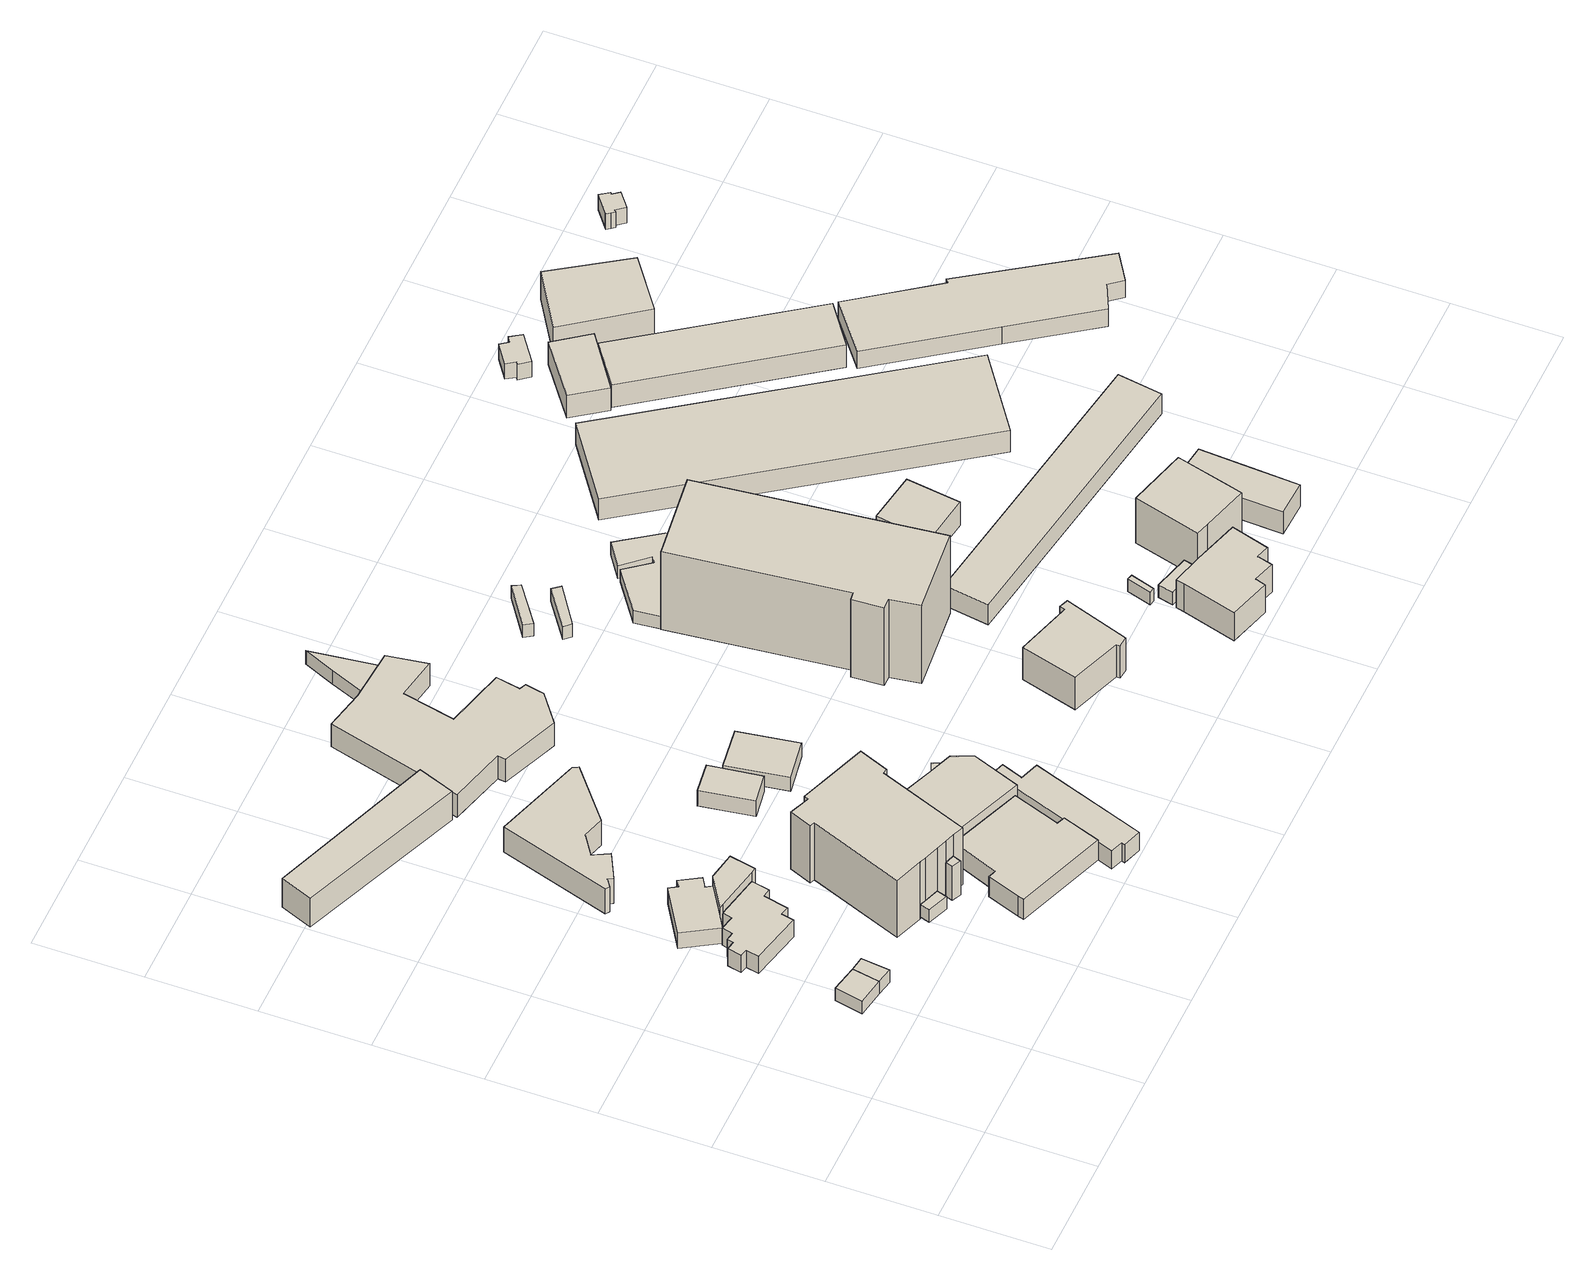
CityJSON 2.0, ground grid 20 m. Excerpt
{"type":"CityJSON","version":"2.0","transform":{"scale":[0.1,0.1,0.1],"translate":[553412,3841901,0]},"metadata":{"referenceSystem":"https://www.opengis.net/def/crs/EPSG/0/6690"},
"CityObjects":{
"building1":{"type":"Building","attributes":{"class":"3003","BuildingDetailAttribute.specifiedBuildingCoverageRate":0.8,"BuildingDetailAttribute.surveyYear":2017,"BuildingRiverFloodingRiskAttribute.description":"1","BuildingRiverFloodingRiskAttribute.rank":"2","BuildingRiverFloodingRiskAttribute.depth":2.2,"BuildingRiverFloodingRiskAttribute.adminType":"1","BuildingRiverFloodingRiskAttribute.scale":"2","BuildingRiverFloodingRiskAttribute.duration":147.78,"BuildingIDAttribute.prefecture":"27","BuildingIDAttribute.city":"27124"},"geometry":[{"type":"Solid","lod":"1","boundaries":[[[[0,1,2,3]],[[2,4,5,3]],[[1,6,4,2]],[[0,7,6,1]],[[3,5,7,0]],[[4,6,7,5]]]]}]},
"building2":{"type":"Building","attributes":{"class":"3003","BuildingDetailAttribute.specifiedBuildingCoverageRate":0.8,"BuildingDetailAttribute.surveyYear":2017,"BuildingRiverFloodingRiskAttribute.description":"1","BuildingRiverFloodingRiskAttribute.rank":"2","BuildingRiverFloodingRiskAttribute.depth":2.2,"BuildingRiverFloodingRiskAttribute.adminType":"1","BuildingRiverFloodingRiskAttribute.scale":"2","BuildingRiverFloodingRiskAttribute.duration":147.78,"BuildingIDAttribute.prefecture":"27","BuildingIDAttribute.city":"27124"},"geometry":[{"type":"Solid","lod":"1","boundaries":[[[[2,8,9,3]],[[9,10,5,3]],[[8,11,10,9]],[[2,4,11,8]],[[3,5,4,2]],[[10,11,4,5]]]]}]},
"building3":{"type":"Building","attributes":{"計測周辺長":55.32,"1/2500図郭":21,"区名":"鶴見区","町丁目名称":"焼野１丁目","街区番号":12,"class":"3001","usage":"401","measuredHeight":4.2,"storeysAboveGround":1,"BuildingDetailAttribute.buildingRoofEdgeArea":128.64,"BuildingDetailAttribute.buildingStructureType":"610","BuildingDetailAttribute.buildingStructureOrgType":"2","BuildingDetailAttribute.detailedUsage":"1310","BuildingDetailAttribute.specifiedBuildingCoverageRate":0.8,"BuildingDetailAttribute.surveyYear":2017,"BuildingRiverFloodingRiskAttribute.description":"1","BuildingRiverFloodingRiskAttribute.rank":"2","BuildingRiverFloodingRiskAttribute.depth":2.35,"BuildingRiverFloodingRiskAttribute.adminType":"1","BuildingRiverFloodingRiskAttribute.scale":"2","BuildingRiverFloodingRiskAttribute.duration":156.03,"BuildingIDAttribute.prefecture":"27","BuildingIDAttribute.city":"27124"},"geometry":[{"type":"Solid","lod":"1","boundaries":[[[[12,13,14,15,16,17,18,19,20,21,22,23,24,25,26,27]],[[26,28,29,27]],[[25,30,28,26]],[[24,31,30,25]],[[23,32,31,24]],[[22,33,32,23]],[[21,34,33,22]],[[20,35,34,21]],[[19,36,35,20]],[[18,37,36,19]],[[17,38,37,18]],[[16,39,38,17]],[[15,40,39,16]],[[14,41,40,15]],[[13,42,41,14]],[[12,43,42,13]],[[27,29,43,12]],[[28,30,31,32,33,34,35,36,37,38,39,40,41,42,43,29]]]]}]},
"building4":{"type":"Building","attributes":{"class":"3001","measuredHeight":3.7,"BuildingDetailAttribute.specifiedBuildingCoverageRate":0.8,"BuildingDetailAttribute.surveyYear":2017,"BuildingRiverFloodingRiskAttribute.description":"1","BuildingRiverFloodingRiskAttribute.rank":"2","BuildingRiverFloodingRiskAttribute.depth":2.35,"BuildingRiverFloodingRiskAttribute.adminType":"1","BuildingRiverFloodingRiskAttribute.scale":"2","BuildingRiverFloodingRiskAttribute.duration":156.03,"BuildingIDAttribute.prefecture":"27","BuildingIDAttribute.city":"27124"},"geometry":[{"type":"Solid","lod":"1","boundaries":[[[[44,45,46,47,48,49,50,51,52]],[[51,53,54,52]],[[50,55,53,51]],[[49,56,55,50]],[[48,57,56,49]],[[47,58,57,48]],[[46,59,58,47]],[[45,60,59,46]],[[44,61,60,45]],[[52,54,61,44]],[[53,55,56,57,58,59,60,61,54]]]]}]},
"building5":{"type":"Building","attributes":{"class":"3001","measuredHeight":6.1,"BuildingDetailAttribute.specifiedBuildingCoverageRate":0.8,"BuildingDetailAttribute.surveyYear":2017,"BuildingRiverFloodingRiskAttribute.description":"1","BuildingRiverFloodingRiskAttribute.rank":"2","BuildingRiverFloodingRiskAttribute.depth":2.35,"BuildingRiverFloodingRiskAttribute.adminType":"1","BuildingRiverFloodingRiskAttribute.scale":"2","BuildingRiverFloodingRiskAttribute.duration":156.03,"BuildingIDAttribute.prefecture":"27","BuildingIDAttribute.city":"27124"},"geometry":[{"type":"Solid","lod":"1","boundaries":[[[[62,63,64,65,44,52]],[[44,66,67,52]],[[65,68,66,44]],[[64,69,68,65]],[[63,70,69,64]],[[62,71,70,63]],[[52,67,71,62]],[[66,68,69,70,71,67]]]]}]},
"building6":{"type":"Building","attributes":{"class":"3001","measuredHeight":3,"BuildingDetailAttribute.specifiedBuildingCoverageRate":0.8,"BuildingDetailAttribute.surveyYear":2017,"BuildingRiverFloodingRiskAttribute.description":"1","BuildingRiverFloodingRiskAttribute.rank":"2","BuildingRiverFloodingRiskAttribute.depth":1.92,"BuildingRiverFloodingRiskAttribute.adminType":"1","BuildingRiverFloodingRiskAttribute.scale":"2","BuildingRiverFloodingRiskAttribute.duration":131.42,"BuildingIDAttribute.prefecture":"27","BuildingIDAttribute.city":"27124"},"geometry":[{"type":"Solid","lod":"1","boundaries":[[[[72,73,74,75,76]],[[75,77,78,76]],[[74,79,77,75]],[[73,80,79,74]],[[72,81,80,73]],[[76,78,81,72]],[[77,79,80,81,78]]]]}]},
"building7":{"type":"Building","attributes":{"計測周辺長":79.95,"1/2500図郭":21,"区名":"鶴見区","町丁目名称":"焼野３丁目","街区番号":2,"class":"3003","usage":"431","measuredHeight":6.9,"storeysAboveGround":1,"BuildingDetailAttribute.buildingRoofEdgeArea":224.69,"BuildingDetailAttribute.buildingStructureType":"610","BuildingDetailAttribute.buildingStructureOrgType":"2","BuildingDetailAttribute.detailedUsage":"1720","BuildingDetailAttribute.specifiedBuildingCoverageRate":0.6,"BuildingDetailAttribute.surveyYear":2017,"BuildingRiverFloodingRiskAttribute.description":"1","BuildingRiverFloodingRiskAttribute.rank":"2","BuildingRiverFloodingRiskAttribute.depth":2.17,"BuildingRiverFloodingRiskAttribute.adminType":"1","BuildingRiverFloodingRiskAttribute.scale":"2","BuildingRiverFloodingRiskAttribute.duration":145.68,"BuildingIDAttribute.prefecture":"27","BuildingIDAttribute.city":"27124"},"geometry":[{"type":"Solid","lod":"1","boundaries":[[[[82,83,84,85]],[[84,86,87,85]],[[83,88,86,84]],[[82,89,88,83]],[[85,87,89,82]],[[86,88,89,87]]]]}]},
"building8":{"type":"Building","attributes":{"class":"3001","measuredHeight":8.1,"BuildingDetailAttribute.specifiedBuildingCoverageRate":0.8,"BuildingDetailAttribute.surveyYear":2017,"BuildingRiverFloodingRiskAttribute.description":"1","BuildingRiverFloodingRiskAttribute.rank":"2","BuildingRiverFloodingRiskAttribute.depth":1.92,"BuildingRiverFloodingRiskAttribute.adminType":"1","BuildingRiverFloodingRiskAttribute.scale":"2","BuildingRiverFloodingRiskAttribute.duration":131.42,"BuildingIDAttribute.prefecture":"27","BuildingIDAttribute.city":"27124"},"geometry":[{"type":"Solid","lod":"1","boundaries":[[[[90,91,92,93]],[[92,94,95,93]],[[91,96,94,92]],[[90,97,96,91]],[[93,95,97,90]],[[94,96,97,95]]]]}]},
"building9":{"type":"Building","attributes":{"計測周辺長":83.14,"1/2500図郭":21,"区名":"鶴見区","町丁目名称":"焼野１丁目","街区番号":11,"class":"3002","usage":"401","measuredHeight":13.7,"storeysAboveGround":3,"BuildingDetailAttribute.buildingRoofEdgeArea":386.34,"BuildingDetailAttribute.buildingStructureType":"610","BuildingDetailAttribute.buildingStructureOrgType":"2","BuildingDetailAttribute.detailedUsage":"1310","BuildingDetailAttribute.specifiedBuildingCoverageRate":0.8,"BuildingDetailAttribute.surveyYear":2017,"BuildingRiverFloodingRiskAttribute.description":"1","BuildingRiverFloodingRiskAttribute.rank":"2","BuildingRiverFloodingRiskAttribute.depth":1.92,"BuildingRiverFloodingRiskAttribute.adminType":"1","BuildingRiverFloodingRiskAttribute.scale":"2","BuildingRiverFloodingRiskAttribute.duration":131.42,"BuildingIDAttribute.prefecture":"27","BuildingIDAttribute.city":"27124"},"geometry":[{"type":"Solid","lod":"1","boundaries":[[[[98,99,100,101,102,103,104,105,106,107,108,109,110,111,112]],[[111,113,114,112]],[[110,115,113,111]],[[109,116,115,110]],[[108,117,116,109]],[[107,118,117,108]],[[106,119,118,107]],[[105,120,119,106]],[[104,121,120,105]],[[103,122,121,104]],[[102,123,122,103]],[[101,124,123,102]],[[100,125,124,101]],[[99,126,125,100]],[[98,127,126,99]],[[112,114,127,98]],[[113,115,116,117,118,119,120,121,122,123,124,125,126,127,114]]]]}]},
"building10":{"type":"Building","attributes":{"計測周辺長":73.94,"1/2500図郭":21,"区名":"鶴見区","町丁目名称":"焼野３丁目","街区番号":12,"class":"3001","usage":"441","measuredHeight":5.9,"storeysAboveGround":1,"BuildingDetailAttribute.buildingRoofEdgeArea":221.93,"BuildingDetailAttribute.buildingStructureType":"610","BuildingDetailAttribute.buildingStructureOrgType":"2","BuildingDetailAttribute.detailedUsage":"1510","BuildingDetailAttribute.specifiedBuildingCoverageRate":0.6,"BuildingDetailAttribute.surveyYear":2017,"BuildingRiverFloodingRiskAttribute.description":"1","BuildingRiverFloodingRiskAttribute.rank":"2","BuildingRiverFloodingRiskAttribute.depth":2.07,"BuildingRiverFloodingRiskAttribute.adminType":"1","BuildingRiverFloodingRiskAttribute.scale":"2","BuildingRiverFloodingRiskAttribute.duration":140.07,"BuildingIDAttribute.prefecture":"27","BuildingIDAttribute.city":"27124"},"geometry":[{"type":"Solid","lod":"1","boundaries":[[[[128,129,130,131,132,133,134,135,136,137,138]],[[137,139,140,138]],[[136,141,139,137]],[[135,142,141,136]],[[134,143,142,135]],[[133,144,143,134]],[[132,145,144,133]],[[131,146,145,132]],[[130,147,146,131]],[[129,148,147,130]],[[128,149,148,129]],[[138,140,149,128]],[[139,141,142,143,144,145,146,147,148,149,140]]]]}]},
"building11":{"type":"Building","attributes":{"計測周辺長":70.4,"1/2500図郭":21,"区名":"鶴見区","町丁目名称":"焼野１丁目","街区番号":11,"class":"3001","usage":"441","measuredHeight":4.8,"storeysAboveGround":1,"BuildingDetailAttribute.buildingRoofEdgeArea":275.96,"BuildingDetailAttribute.buildingStructureType":"610","BuildingDetailAttribute.buildingStructureOrgType":"2","BuildingDetailAttribute.detailedUsage":"1510","BuildingDetailAttribute.specifiedBuildingCoverageRate":0.8,"BuildingDetailAttribute.surveyYear":2017,"BuildingRiverFloodingRiskAttribute.description":"1","BuildingRiverFloodingRiskAttribute.rank":"2","BuildingRiverFloodingRiskAttribute.depth":1.92,"BuildingRiverFloodingRiskAttribute.adminType":"1","BuildingRiverFloodingRiskAttribute.scale":"2","BuildingRiverFloodingRiskAttribute.duration":131.42,"BuildingIDAttribute.prefecture":"27","BuildingIDAttribute.city":"27124"},"geometry":[{"type":"Solid","lod":"1","boundaries":[[[[150,151,152,153,154,155,156,157,158]],[[157,159,160,158]],[[156,161,159,157]],[[155,162,161,156]],[[154,163,162,155]],[[153,164,163,154]],[[152,165,164,153]],[[151,166,165,152]],[[150,167,166,151]],[[158,160,167,150]],[[159,161,162,163,164,165,166,167,160]]]]}]},
"building12":{"type":"Building","attributes":{"class":"3001","measuredHeight":6.4,"BuildingDetailAttribute.specifiedBuildingCoverageRate":0.8,"BuildingDetailAttribute.surveyYear":2017,"BuildingRiverFloodingRiskAttribute.description":"1","BuildingRiverFloodingRiskAttribute.rank":"2","BuildingRiverFloodingRiskAttribute.depth":1.92,"BuildingRiverFloodingRiskAttribute.adminType":"1","BuildingRiverFloodingRiskAttribute.scale":"2","BuildingRiverFloodingRiskAttribute.duration":131.42,"BuildingIDAttribute.prefecture":"27","BuildingIDAttribute.city":"27124"},"geometry":[{"type":"Solid","lod":"1","boundaries":[[[[168,169,170,171,172,173,174]],[[173,175,176,174]],[[172,177,175,173]],[[171,178,177,172]],[[170,179,178,171]],[[169,180,179,170]],[[168,181,180,169]],[[174,176,181,168]],[[175,177,178,179,180,181,176]]]]}]},
"building13":{"type":"Building","attributes":{"class":"3001","measuredHeight":4.3,"BuildingDetailAttribute.specifiedBuildingCoverageRate":0.8,"BuildingDetailAttribute.surveyYear":2017,"BuildingRiverFloodingRiskAttribute.description":"1","BuildingRiverFloodingRiskAttribute.rank":"2","BuildingRiverFloodingRiskAttribute.depth":2.11,"BuildingRiverFloodingRiskAttribute.adminType":"1","BuildingRiverFloodingRiskAttribute.scale":"2","BuildingRiverFloodingRiskAttribute.duration":142.32,"BuildingIDAttribute.prefecture":"27","BuildingIDAttribute.city":"27124"},"geometry":[{"type":"Solid","lod":"1","boundaries":[[[[182,183,184,185,186,187,188,189,151,150]],[[151,190,191,150]],[[189,192,190,151]],[[188,193,192,189]],[[187,194,193,188]],[[186,195,194,187]],[[185,196,195,186]],[[184,197,196,185]],[[183,198,197,184]],[[182,199,198,183]],[[150,191,199,182]],[[190,192,193,194,195,196,197,198,199,191]]]]}]},
"building14":{"type":"Building","attributes":{"計測周辺長":31.34,"1/2500図郭":21,"区名":"鶴見区","町丁目名称":"焼野１丁目","街区番号":12,"class":"3001","usage":"454","measuredHeight":3.7,"storeysAboveGround":1,"BuildingDetailAttribute.buildingRoofEdgeArea":57.36,"BuildingDetailAttribute.buildingStructureType":"610","BuildingDetailAttribute.buildingStructureOrgType":"2","BuildingDetailAttribute.detailedUsage":"1930","BuildingDetailAttribute.specifiedBuildingCoverageRate":0.6,"BuildingDetailAttribute.surveyYear":2017,"BuildingRiverFloodingRiskAttribute.description":"1","BuildingRiverFloodingRiskAttribute.rank":"2","BuildingRiverFloodingRiskAttribute.depth":1.71,"BuildingRiverFloodingRiskAttribute.adminType":"1","BuildingRiverFloodingRiskAttribute.scale":"2","BuildingRiverFloodingRiskAttribute.duration":118.05,"BuildingIDAttribute.prefecture":"27","BuildingIDAttribute.city":"27124"},"geometry":[{"type":"Solid","lod":"1","boundaries":[[[[200,201,202,203]],[[202,204,205,203]],[[201,206,204,202]],[[200,207,206,201]],[[203,205,207,200]],[[204,206,207,205]]]]}]},
"building15":{"type":"Building","attributes":{"class":"3003","measuredHeight":3.7,"BuildingDetailAttribute.specifiedBuildingCoverageRate":0.8,"BuildingDetailAttribute.surveyYear":2017,"BuildingRiverFloodingRiskAttribute.description":"1","BuildingRiverFloodingRiskAttribute.rank":"2","BuildingRiverFloodingRiskAttribute.depth":2.11,"BuildingRiverFloodingRiskAttribute.adminType":"1","BuildingRiverFloodingRiskAttribute.scale":"2","BuildingRiverFloodingRiskAttribute.duration":142.32,"BuildingIDAttribute.prefecture":"27","BuildingIDAttribute.city":"27124"},"geometry":[{"type":"Solid","lod":"1","boundaries":[[[[208,209,169,168,174]],[[168,210,211,174]],[[169,212,210,168]],[[209,213,212,169]],[[208,214,213,209]],[[174,211,214,208]],[[210,212,213,214,211]]]]}]},
"building16":{"type":"Building","attributes":{"計測周辺長":120.86,"1/2500図郭":21,"区名":"鶴見区","町丁目名称":"焼野３丁目","街区番号":2,"class":"3001","usage":"441","measuredHeight":5.4,"storeysAboveGround":2,"BuildingDetailAttribute.buildingRoofEdgeArea":547.77,"BuildingDetailAttribute.buildingStructureType":"610","BuildingDetailAttribute.buildingStructureOrgType":"2","BuildingDetailAttribute.detailedUsage":"1510","BuildingDetailAttribute.specifiedBuildingCoverageRate":0.6,"BuildingDetailAttribute.surveyYear":2017,"BuildingRiverFloodingRiskAttribute.description":"1","BuildingRiverFloodingRiskAttribute.rank":"2","BuildingRiverFloodingRiskAttribute.depth":1.83,"BuildingRiverFloodingRiskAttribute.adminType":"1","BuildingRiverFloodingRiskAttribute.scale":"2","BuildingRiverFloodingRiskAttribute.duration":125.9,"BuildingIDAttribute.prefecture":"27","BuildingIDAttribute.city":"27124"},"geometry":[{"type":"Solid","lod":"1","boundaries":[[[[215,216,217,218,219,220,221,222,223,224,225,226,227,228]],[[227,229,230,228]],[[226,231,229,227]],[[225,232,231,226]],[[224,233,232,225]],[[223,234,233,224]],[[222,235,234,223]],[[221,236,235,222]],[[220,237,236,221]],[[219,238,237,220]],[[218,239,238,219]],[[217,240,239,218]],[[216,241,240,217]],[[215,242,241,216]],[[228,230,242,215]],[[229,231,232,233,234,235,236,237,238,239,240,241,242,230]]]]}]},
"building17":{"type":"Building","attributes":{"計測周辺長":38.37,"1/2500図郭":21,"区名":"鶴見区","町丁目名称":"焼野１丁目","街区番号":12,"class":"3001","usage":"454","measuredHeight":3.3,"storeysAboveGround":1,"BuildingDetailAttribute.buildingRoofEdgeArea":89.01,"BuildingDetailAttribute.buildingStructureType":"610","BuildingDetailAttribute.buildingStructureOrgType":"2","BuildingDetailAttribute.detailedUsage":"1930","BuildingDetailAttribute.specifiedBuildingCoverageRate":0.6,"BuildingDetailAttribute.surveyYear":2017,"BuildingRiverFloodingRiskAttribute.description":"1","BuildingRiverFloodingRiskAttribute.rank":"2","BuildingRiverFloodingRiskAttribute.depth":1.71,"BuildingRiverFloodingRiskAttribute.adminType":"1","BuildingRiverFloodingRiskAttribute.scale":"2","BuildingRiverFloodingRiskAttribute.duration":118.05,"BuildingIDAttribute.prefecture":"27","BuildingIDAttribute.city":"27124"},"geometry":[{"type":"Solid","lod":"1","boundaries":[[[[243,244,245,246]],[[245,247,248,246]],[[244,249,247,245]],[[243,250,249,244]],[[246,248,250,243]],[[247,249,250,248]]]]}]},
"building18":{"type":"Building","attributes":{"計測周辺長":32.45,"1/2500図郭":21,"区名":"鶴見区","町丁目名称":"焼野３丁目","街区番号":2,"class":"3003","usage":"431","measuredHeight":3.2,"storeysAboveGround":1,"BuildingDetailAttribute.buildingRoofEdgeArea":41.93,"BuildingDetailAttribute.buildingStructureType":"610","BuildingDetailAttribute.buildingStructureOrgType":"2","BuildingDetailAttribute.detailedUsage":"1740","BuildingDetailAttribute.specifiedBuildingCoverageRate":0.6,"BuildingDetailAttribute.surveyYear":2017,"BuildingRiverFloodingRiskAttribute.description":"1","BuildingRiverFloodingRiskAttribute.rank":"2","BuildingRiverFloodingRiskAttribute.depth":2.18,"BuildingRiverFloodingRiskAttribute.adminType":"1","BuildingRiverFloodingRiskAttribute.scale":"2","BuildingRiverFloodingRiskAttribute.duration":146.32,"BuildingIDAttribute.prefecture":"27","BuildingIDAttribute.city":"27124"},"geometry":[{"type":"Solid","lod":"1","boundaries":[[[[251,252,253,254,255,256]],[[255,257,258,256]],[[254,259,257,255]],[[253,260,259,254]],[[252,261,260,253]],[[251,262,261,252]],[[256,258,262,251]],[[257,259,260,261,262,258]]]]}]},
"building19":{"type":"Building","attributes":{"計測周辺長":50.01,"1/2500図郭":21,"区名":"鶴見区","町丁目名称":"焼野２丁目","街区番号":10,"class":"3001","usage":"411","measuredHeight":7.7,"storeysAboveGround":2,"BuildingDetailAttribute.buildingRoofEdgeArea":142.03,"BuildingDetailAttribute.buildingStructureType":"601","BuildingDetailAttribute.buildingStructureOrgType":"1","BuildingDetailAttribute.detailedUsage":"1110","BuildingDetailAttribute.specifiedBuildingCoverageRate":0.8,"BuildingDetailAttribute.surveyYear":2017,"BuildingRiverFloodingRiskAttribute.description":"1","BuildingRiverFloodingRiskAttribute.rank":"2","BuildingRiverFloodingRiskAttribute.depth":2.22,"BuildingRiverFloodingRiskAttribute.adminType":"1","BuildingRiverFloodingRiskAttribute.scale":"2","BuildingRiverFloodingRiskAttribute.duration":148.35,"BuildingIDAttribute.prefecture":"27","BuildingIDAttribute.city":"27124"},"geometry":[{"type":"Solid","lod":"1","boundaries":[[[[263,264,265,266,267,268,269,270]],[[269,271,272,270]],[[268,273,271,269]],[[267,274,273,268]],[[266,275,274,267]],[[265,276,275,266]],[[264,277,276,265]],[[263,278,277,264]],[[270,272,278,263]],[[271,273,274,275,276,277,278,272]]]]}]},
"building20":{"type":"Building","attributes":{"計測周辺長":21.3,"1/2500図郭":21,"区名":"鶴見区","町丁目名称":"焼野３丁目","街区番号":3,"class":"3003","usage":"401","storeysAboveGround":1,"BuildingDetailAttribute.buildingRoofEdgeArea":15.44,"BuildingDetailAttribute.buildingStructureType":"610","BuildingDetailAttribute.buildingStructureOrgType":"2","BuildingDetailAttribute.detailedUsage":"1310","BuildingDetailAttribute.specifiedBuildingCoverageRate":0.6,"BuildingDetailAttribute.surveyYear":2017,"BuildingRiverFloodingRiskAttribute.description":"1","BuildingRiverFloodingRiskAttribute.rank":"2","BuildingRiverFloodingRiskAttribute.depth":1.69,"BuildingRiverFloodingRiskAttribute.adminType":"1","BuildingRiverFloodingRiskAttribute.scale":"2","BuildingRiverFloodingRiskAttribute.duration":116.73,"BuildingIDAttribute.prefecture":"27","BuildingIDAttribute.city":"27124"},"geometry":[{"type":"Solid","lod":"1","boundaries":[[[[279,280,281,282]],[[281,283,284,282]],[[280,285,283,281]],[[279,286,285,280]],[[282,284,286,279]],[[283,285,286,284]]]]}]},
"building21":{"type":"Building","attributes":{"計測周辺長":21.19,"1/2500図郭":21,"区名":"鶴見区","町丁目名称":"焼野２丁目","街区番号":11,"class":"3003","usage":"452","storeysAboveGround":1,"BuildingDetailAttribute.buildingRoofEdgeArea":16.06,"BuildingDetailAttribute.buildingStructureType":"610","BuildingDetailAttribute.buildingStructureOrgType":"2","BuildingDetailAttribute.detailedUsage":"1620","BuildingDetailAttribute.specifiedBuildingCoverageRate":0.6,"BuildingDetailAttribute.surveyYear":2017,"BuildingRiverFloodingRiskAttribute.description":"1","BuildingRiverFloodingRiskAttribute.rank":"2","BuildingRiverFloodingRiskAttribute.depth":1.65,"BuildingRiverFloodingRiskAttribute.adminType":"1","BuildingRiverFloodingRiskAttribute.scale":"2","BuildingRiverFloodingRiskAttribute.duration":113.95,"BuildingIDAttribute.prefecture":"27","BuildingIDAttribute.city":"27124"},"geometry":[{"type":"Solid","lod":"1","boundaries":[[[[287,288,289,290]],[[289,291,292,290]],[[288,293,291,289]],[[287,294,293,288]],[[290,292,294,287]],[[291,293,294,292]]]]}]},
"building22":{"type":"Building","attributes":{"計測周辺長":125.11,"1/2500図郭":21,"区名":"鶴見区","町丁目名称":"焼野２丁目","街区番号":11,"class":"3002","usage":"452","measuredHeight":18.5,"storeysAboveGround":4,"BuildingDetailAttribute.buildingRoofEdgeArea":749.91,"BuildingDetailAttribute.buildingStructureType":"603","BuildingDetailAttribute.buildingStructureOrgType":"3","BuildingDetailAttribute.detailedUsage":"1620","BuildingDetailAttribute.specifiedBuildingCoverageRate":0.6,"BuildingDetailAttribute.surveyYear":2017,"BuildingRiverFloodingRiskAttribute.description":"1","BuildingRiverFloodingRiskAttribute.rank":"2","BuildingRiverFloodingRiskAttribute.depth":1.67,"BuildingRiverFloodingRiskAttribute.adminType":"1","BuildingRiverFloodingRiskAttribute.scale":"2","BuildingRiverFloodingRiskAttribute.duration":115.32,"BuildingIDAttribute.prefecture":"27","BuildingIDAttribute.city":"27124"},"geometry":[{"type":"Solid","lod":"1","boundaries":[[[[295,296,297,298,299,300,301,302,303]],[[302,304,305,303]],[[301,306,304,302]],[[300,307,306,301]],[[299,308,307,300]],[[298,309,308,299]],[[297,310,309,298]],[[296,311,310,297]],[[295,312,311,296]],[[303,305,312,295]],[[304,306,307,308,309,310,311,312,305]]]]}]},
"building23":{"type":"Building","attributes":{"計測周辺長":64.54,"1/2500図郭":21,"区名":"鶴見区","町丁目名称":"焼野２丁目","街区番号":11,"class":"3001","usage":"452","storeysAboveGround":1,"BuildingDetailAttribute.buildingRoofEdgeArea":144.62,"BuildingDetailAttribute.buildingStructureType":"603","BuildingDetailAttribute.buildingStructureOrgType":"3","BuildingDetailAttribute.detailedUsage":"1620","BuildingDetailAttribute.specifiedBuildingCoverageRate":0.6,"BuildingDetailAttribute.surveyYear":2017,"BuildingRiverFloodingRiskAttribute.description":"1","BuildingRiverFloodingRiskAttribute.rank":"2","BuildingRiverFloodingRiskAttribute.depth":1.65,"BuildingRiverFloodingRiskAttribute.adminType":"1","BuildingRiverFloodingRiskAttribute.scale":"2","BuildingRiverFloodingRiskAttribute.duration":113.95,"BuildingIDAttribute.prefecture":"27","BuildingIDAttribute.city":"27124"},"geometry":[{"type":"Solid","lod":"1","boundaries":[[[[313,314,315,316,317,318,319,320,321,322]],[[321,323,324,322]],[[320,325,323,321]],[[319,326,325,320]],[[318,327,326,319]],[[317,328,327,318]],[[316,329,328,317]],[[315,330,329,316]],[[314,331,330,315]],[[313,332,331,314]],[[322,324,332,313]],[[323,325,326,327,328,329,330,331,332,324]]]]}]},
"building24":{"type":"Building","attributes":{"class":"3001","BuildingDetailAttribute.specifiedBuildingCoverageRate":0.8,"BuildingDetailAttribute.surveyYear":2017,"BuildingRiverFloodingRiskAttribute.description":"1","BuildingRiverFloodingRiskAttribute.rank":"2","BuildingRiverFloodingRiskAttribute.depth":2.22,"BuildingRiverFloodingRiskAttribute.adminType":"1","BuildingRiverFloodingRiskAttribute.scale":"2","BuildingRiverFloodingRiskAttribute.duration":148.35,"BuildingIDAttribute.prefecture":"27","BuildingIDAttribute.city":"27124"},"geometry":[{"type":"Solid","lod":"1","boundaries":[[[[333,334,335,336]],[[335,337,338,336]],[[334,339,337,335]],[[333,340,339,334]],[[336,338,340,333]],[[337,339,340,338]]]]}]},
"building25":{"type":"Building","attributes":{"計測周辺長":54.02,"1/2500図郭":21,"区名":"鶴見区","町丁目名称":"焼野２丁目","街区番号":10,"class":"3001","usage":"411","measuredHeight":6.6,"storeysAboveGround":2,"BuildingDetailAttribute.buildingRoofEdgeArea":160.6,"BuildingDetailAttribute.buildingStructureType":"601","BuildingDetailAttribute.buildingStructureOrgType":"1","BuildingDetailAttribute.detailedUsage":"1110","BuildingDetailAttribute.specifiedBuildingCoverageRate":0.8,"BuildingDetailAttribute.surveyYear":2017,"BuildingRiverFloodingRiskAttribute.description":"1","BuildingRiverFloodingRiskAttribute.rank":"2","BuildingRiverFloodingRiskAttribute.depth":2.02,"BuildingRiverFloodingRiskAttribute.adminType":"1","BuildingRiverFloodingRiskAttribute.scale":"2","BuildingRiverFloodingRiskAttribute.duration":137.32,"BuildingIDAttribute.prefecture":"27","BuildingIDAttribute.city":"27124"},"geometry":[{"type":"Solid","lod":"1","boundaries":[[[[341,342,343,344,345,346,347,348,349,350]],[[349,351,352,350]],[[348,353,351,349]],[[347,354,353,348]],[[346,355,354,347]],[[345,356,355,346]],[[344,357,356,345]],[[343,358,357,344]],[[342,359,358,343]],[[341,360,359,342]],[[350,352,360,341]],[[351,353,354,355,356,357,358,359,360,352]]]]}]},
"building26":{"type":"Building","attributes":{"class":"3001","BuildingDetailAttribute.specifiedBuildingCoverageRate":0.8,"BuildingDetailAttribute.surveyYear":2017,"BuildingRiverFloodingRiskAttribute.description":"1","BuildingRiverFloodingRiskAttribute.rank":"2","BuildingRiverFloodingRiskAttribute.depth":2.22,"BuildingRiverFloodingRiskAttribute.adminType":"1","BuildingRiverFloodingRiskAttribute.scale":"2","BuildingRiverFloodingRiskAttribute.duration":148.35,"BuildingIDAttribute.prefecture":"27","BuildingIDAttribute.city":"27124"},"geometry":[{"type":"Solid","lod":"1","boundaries":[[[[361,362,363,364]],[[363,365,366,364]],[[362,367,365,363]],[[361,368,367,362]],[[364,366,368,361]],[[365,367,368,366]]]]}]},
"building27":{"type":"Building","attributes":{"計測周辺長":39.75,"1/2500図郭":21,"区名":"鶴見区","町丁目名称":"焼野２丁目","街区番号":11,"class":"3003","usage":"452","measuredHeight":5.5,"storeysAboveGround":1,"BuildingDetailAttribute.buildingRoofEdgeArea":98.69,"BuildingDetailAttribute.buildingStructureType":"610","BuildingDetailAttribute.buildingStructureOrgType":"2","BuildingDetailAttribute.detailedUsage":"1620","BuildingDetailAttribute.specifiedBuildingCoverageRate":0.6,"BuildingDetailAttribute.surveyYear":2017,"BuildingRiverFloodingRiskAttribute.description":"1","BuildingRiverFloodingRiskAttribute.rank":"2","BuildingRiverFloodingRiskAttribute.depth":1.67,"BuildingRiverFloodingRiskAttribute.adminType":"1","BuildingRiverFloodingRiskAttribute.scale":"2","BuildingRiverFloodingRiskAttribute.duration":115.32,"BuildingIDAttribute.prefecture":"27","BuildingIDAttribute.city":"27124"},"geometry":[{"type":"Solid","lod":"1","boundaries":[[[[369,370,371,372]],[[371,373,374,372]],[[370,375,373,371]],[[369,376,375,370]],[[372,374,376,369]],[[373,375,376,374]]]]}]},
"building28":{"type":"Building","attributes":{"計測周辺長":48.87,"1/2500図郭":21,"区名":"鶴見区","町丁目名称":"焼野２丁目","街区番号":10,"class":"3002","usage":"401","measuredHeight":10.7,"storeysAboveGround":3,"BuildingDetailAttribute.buildingRoofEdgeArea":148.53,"BuildingDetailAttribute.buildingStructureType":"610","BuildingDetailAttribute.buildingStructureOrgType":"2","BuildingDetailAttribute.detailedUsage":"1310","BuildingDetailAttribute.specifiedBuildingCoverageRate":0.8,"BuildingDetailAttribute.surveyYear":2017,"BuildingRiverFloodingRiskAttribute.description":"1","BuildingRiverFloodingRiskAttribute.rank":"2","BuildingRiverFloodingRiskAttribute.depth":2.11,"BuildingRiverFloodingRiskAttribute.adminType":"1","BuildingRiverFloodingRiskAttribute.scale":"2","BuildingRiverFloodingRiskAttribute.duration":142.43,"BuildingIDAttribute.prefecture":"27","BuildingIDAttribute.city":"27124"},"geometry":[{"type":"Solid","lod":"1","boundaries":[[[[377,378,379,380,381,382]],[[381,383,384,382]],[[380,385,383,381]],[[379,386,385,380]],[[378,387,386,379]],[[377,388,387,378]],[[382,384,388,377]],[[383,385,386,387,388,384]]]]}]},
"building29":{"type":"Building","attributes":{"計測周辺長":126.54,"1/2500図郭":21,"区名":"鶴見区","町丁目名称":"焼野２丁目","街区番号":11,"class":"3003","usage":"452","measuredHeight":4.8,"storeysAboveGround":1,"BuildingDetailAttribute.buildingRoofEdgeArea":458.75,"BuildingDetailAttribute.buildingStructureType":"610","BuildingDetailAttribute.buildingStructureOrgType":"2","BuildingDetailAttribute.detailedUsage":"1620","BuildingDetailAttribute.specifiedBuildingCoverageRate":0.6,"BuildingDetailAttribute.surveyYear":2017,"BuildingRiverFloodingRiskAttribute.description":"1","BuildingRiverFloodingRiskAttribute.rank":"2","BuildingRiverFloodingRiskAttribute.depth":1.61,"BuildingRiverFloodingRiskAttribute.adminType":"1","BuildingRiverFloodingRiskAttribute.scale":"2","BuildingRiverFloodingRiskAttribute.duration":111.05,"BuildingIDAttribute.prefecture":"27","BuildingIDAttribute.city":"27124"},"geometry":[{"type":"Solid","lod":"1","boundaries":[[[[389,390,391,392]],[[391,393,394,392]],[[390,395,393,391]],[[389,396,395,390]],[[392,394,396,389]],[[393,395,396,394]]]]}]},
"building30":{"type":"Building","attributes":{"計測周辺長":51.01,"1/2500図郭":21,"区名":"鶴見区","町丁目名称":"焼野２丁目","街区番号":10,"class":"3001","usage":"401","measuredHeight":5.2,"storeysAboveGround":1,"BuildingDetailAttribute.buildingRoofEdgeArea":126.42,"BuildingDetailAttribute.buildingStructureType":"610","BuildingDetailAttribute.buildingStructureOrgType":"2","BuildingDetailAttribute.detailedUsage":"1310","BuildingDetailAttribute.specifiedBuildingCoverageRate":0.8,"BuildingDetailAttribute.surveyYear":2017,"BuildingRiverFloodingRiskAttribute.description":"1","BuildingRiverFloodingRiskAttribute.rank":"2","BuildingRiverFloodingRiskAttribute.depth":2.02,"BuildingRiverFloodingRiskAttribute.adminType":"1","BuildingRiverFloodingRiskAttribute.scale":"2","BuildingRiverFloodingRiskAttribute.duration":137.32,"BuildingIDAttribute.prefecture":"27","BuildingIDAttribute.city":"27124"},"geometry":[{"type":"Solid","lod":"1","boundaries":[[[[397,398,399,400,401,402]],[[401,403,404,402]],[[400,405,403,401]],[[399,406,405,400]],[[398,407,406,399]],[[397,408,407,398]],[[402,404,408,397]],[[403,405,406,407,408,404]]]]}]},
"building31":{"type":"Building","attributes":{"計測周辺長":172.3,"1/2500図郭":21,"区名":"鶴見区","町丁目名称":"焼野２丁目","街区番号":11,"class":"3001","usage":"452","measuredHeight":5.1,"storeysAboveGround":1,"BuildingDetailAttribute.buildingRoofEdgeArea":1189.93,"BuildingDetailAttribute.buildingStructureType":"610","BuildingDetailAttribute.buildingStructureOrgType":"2","BuildingDetailAttribute.detailedUsage":"1620","BuildingDetailAttribute.specifiedBuildingCoverageRate":0.6,"BuildingDetailAttribute.surveyYear":2017,"BuildingRiverFloodingRiskAttribute.description":"1","BuildingRiverFloodingRiskAttribute.rank":"2","BuildingRiverFloodingRiskAttribute.depth":1.63,"BuildingRiverFloodingRiskAttribute.adminType":"1","BuildingRiverFloodingRiskAttribute.scale":"2","BuildingRiverFloodingRiskAttribute.duration":112.55,"BuildingIDAttribute.prefecture":"27","BuildingIDAttribute.city":"27124"},"geometry":[{"type":"Solid","lod":"1","boundaries":[[[[409,410,411,412]],[[411,413,414,412]],[[410,415,413,411]],[[409,416,415,410]],[[412,414,416,409]],[[413,415,416,414]]]]}]},
"building32":{"type":"Building","attributes":{"計測周辺長":39.82,"1/2500図郭":21,"区名":"鶴見区","町丁目名称":"焼野２丁目","街区番号":11,"class":"3001","usage":"452","measuredHeight":5.4,"storeysAboveGround":1,"BuildingDetailAttribute.buildingRoofEdgeArea":93.19,"BuildingDetailAttribute.buildingStructureType":"610","BuildingDetailAttribute.buildingStructureOrgType":"2","BuildingDetailAttribute.detailedUsage":"1620","BuildingDetailAttribute.specifiedBuildingCoverageRate":0.6,"BuildingDetailAttribute.surveyYear":2017,"BuildingRiverFloodingRiskAttribute.description":"1","BuildingRiverFloodingRiskAttribute.rank":"2","BuildingRiverFloodingRiskAttribute.depth":1.39,"BuildingRiverFloodingRiskAttribute.adminType":"1","BuildingRiverFloodingRiskAttribute.scale":"2","BuildingRiverFloodingRiskAttribute.duration":92.88,"BuildingIDAttribute.prefecture":"27","BuildingIDAttribute.city":"27124"},"geometry":[{"type":"Solid","lod":"1","boundaries":[[[[417,418,419,420]],[[419,421,422,420]],[[418,423,421,419]],[[417,424,423,418]],[[420,422,424,417]],[[421,423,424,422]]]]}]},
"building33":{"type":"Building","attributes":{"class":"3001","measuredHeight":3.7,"BuildingDetailAttribute.specifiedBuildingCoverageRate":0.6,"BuildingDetailAttribute.surveyYear":2017,"BuildingRiverFloodingRiskAttribute.description":"1","BuildingRiverFloodingRiskAttribute.rank":"2","BuildingRiverFloodingRiskAttribute.depth":1.61,"BuildingRiverFloodingRiskAttribute.adminType":"1","BuildingRiverFloodingRiskAttribute.scale":"2","BuildingRiverFloodingRiskAttribute.duration":111.1,"BuildingIDAttribute.prefecture":"27","BuildingIDAttribute.city":"27124"},"geometry":[{"type":"Solid","lod":"1","boundaries":[[[[425,426,427,428,429,430,431,432]],[[431,433,434,432]],[[430,435,433,431]],[[429,436,435,430]],[[428,437,436,429]],[[427,438,437,428]],[[426,439,438,427]],[[425,440,439,426]],[[432,434,440,425]],[[433,435,436,437,438,439,440,434]]]]}]},
"building34":{"type":"Building","attributes":{"計測周辺長":97.84,"1/2500図郭":21,"区名":"鶴見区","町丁目名称":"焼野２丁目","街区番号":11,"class":"3003","usage":"452","measuredHeight":5.3,"storeysAboveGround":1,"BuildingDetailAttribute.buildingRoofEdgeArea":379.27,"BuildingDetailAttribute.buildingStructureType":"610","BuildingDetailAttribute.buildingStructureOrgType":"2","BuildingDetailAttribute.detailedUsage":"1620","BuildingDetailAttribute.specifiedBuildingCoverageRate":0.6,"BuildingDetailAttribute.surveyYear":2017,"BuildingRiverFloodingRiskAttribute.description":"1","BuildingRiverFloodingRiskAttribute.rank":"2","BuildingRiverFloodingRiskAttribute.depth":1.53,"BuildingRiverFloodingRiskAttribute.adminType":"1","BuildingRiverFloodingRiskAttribute.scale":"2","BuildingRiverFloodingRiskAttribute.duration":104.8,"BuildingIDAttribute.prefecture":"27","BuildingIDAttribute.city":"27124"},"geometry":[{"type":"Solid","lod":"1","boundaries":[[[[441,442,443,444]],[[443,445,446,444]],[[442,447,445,443]],[[441,448,447,442]],[[444,446,448,441]],[[445,447,448,446]]]]}]},
"building35":{"type":"Building","attributes":{"計測周辺長":57.31,"1/2500図郭":21,"区名":"鶴見区","町丁目名称":"焼野２丁目","街区番号":11,"class":"3003","usage":"452","measuredHeight":6.5,"storeysAboveGround":1,"BuildingDetailAttribute.buildingRoofEdgeArea":200.06,"BuildingDetailAttribute.buildingStructureType":"610","BuildingDetailAttribute.buildingStructureOrgType":"2","BuildingDetailAttribute.detailedUsage":"1620","BuildingDetailAttribute.specifiedBuildingCoverageRate":0.6,"BuildingDetailAttribute.surveyYear":2017,"BuildingRiverFloodingRiskAttribute.description":"1","BuildingRiverFloodingRiskAttribute.rank":"2","BuildingRiverFloodingRiskAttribute.depth":1.39,"BuildingRiverFloodingRiskAttribute.adminType":"1","BuildingRiverFloodingRiskAttribute.scale":"2","BuildingRiverFloodingRiskAttribute.duration":92.88,"BuildingIDAttribute.prefecture":"27","BuildingIDAttribute.city":"27124"},"geometry":[{"type":"Solid","lod":"1","boundaries":[[[[449,450,451,452]],[[451,453,454,452]],[[450,455,453,451]],[[449,456,455,450]],[[452,454,456,449]],[[453,455,456,454]]]]}]},
"building36":{"type":"Building","attributes":{"計測周辺長":116.36,"1/2500図郭":22,"区名":"鶴見区","町丁目名称":"焼野２丁目","街区番号":11,"class":"3001","usage":"452","measuredHeight":4.1,"storeysAboveGround":1,"BuildingDetailAttribute.buildingRoofEdgeArea":535.65,"BuildingDetailAttribute.buildingStructureType":"610","BuildingDetailAttribute.buildingStructureOrgType":"2","BuildingDetailAttribute.detailedUsage":"1620","BuildingDetailAttribute.specifiedBuildingCoverageRate":0.6,"BuildingDetailAttribute.surveyYear":2017,"BuildingRiverFloodingRiskAttribute.description":"1","BuildingRiverFloodingRiskAttribute.rank":"2","BuildingRiverFloodingRiskAttribute.depth":1.49,"BuildingRiverFloodingRiskAttribute.adminType":"1","BuildingRiverFloodingRiskAttribute.scale":"2","BuildingRiverFloodingRiskAttribute.duration":100.73,"BuildingIDAttribute.prefecture":"27","BuildingIDAttribute.city":"27124"},"geometry":[{"type":"Solid","lod":"1","boundaries":[[[[457,458,459,460,461,462,463,464,465,466]],[[465,467,468,466]],[[464,469,467,465]],[[463,470,469,464]],[[462,471,470,463]],[[461,472,471,462]],[[460,473,472,461]],[[459,474,473,460]],[[458,475,474,459]],[[457,476,475,458]],[[466,468,476,457]],[[467,469,470,471,472,473,474,475,476,468]]]]}]},
"building37":{"type":"Building","attributes":{"class":"3001","measuredHeight":3.8,"BuildingDetailAttribute.specifiedBuildingCoverageRate":0.6,"BuildingDetailAttribute.surveyYear":2017,"BuildingRiverFloodingRiskAttribute.description":"1","BuildingRiverFloodingRiskAttribute.rank":"2","BuildingRiverFloodingRiskAttribute.depth":1.45,"BuildingRiverFloodingRiskAttribute.adminType":"1","BuildingRiverFloodingRiskAttribute.scale":"2","BuildingRiverFloodingRiskAttribute.duration":97.28,"BuildingIDAttribute.prefecture":"27","BuildingIDAttribute.city":"27124"},"geometry":[{"type":"Solid","lod":"1","boundaries":[[[[477,478,479,480,481,482,483,484,485,486]],[[485,487,488,486]],[[484,489,487,485]],[[483,490,489,484]],[[482,491,490,483]],[[481,492,491,482]],[[480,493,492,481]],[[479,494,493,480]],[[478,495,494,479]],[[477,496,495,478]],[[486,488,496,477]],[[487,489,490,491,492,493,494,495,496,488]]]]}]}
},
"vertices":[
[167,285,11],[178,337,11],[228,327,11],[219,276,11],[228,327,41],[219,276,41],[178,337,41],[167,285,41],
[255,323,11],[249,270,11],[249,270,41],[255,323,41],
[338,550,10],[331,516,10],[315,519,10],[305,473,10],[289,477,10],[284,454,10],[187,476,10],[192,500,10],[178,503,10],[184,529,10],[200,526,10],[203,538,10],[218,535,10],[223,555,10],[250,549,10],[254,567,10],[250,549,51],[254,567,51],[223,555,51],[218,535,51],[203,538,51],[200,526,51],[184,529,51],[178,503,51],[192,500,51],[187,476,51],[284,454,51],[289,477,51],[305,473,51],[315,519,51],[331,516,51],[338,550,51],
[246,568,11],[226,556,11],[188,619,11],[275,672,11],[284,657,11],[296,665,11],[318,628,11],[300,617,11],[307,606,11],[300,617,48],[307,606,48],[318,628,48],[296,665,48],[284,657,48],[275,672,48],[188,619,48],[226,556,48],[246,568,48],
[359,597,11],[349,548,11],[338,550,11],[254,567,11],[246,568,71],[307,606,71],[254,567,71],[338,550,71],[349,548,71],[359,597,71],
[410,274,15],[438,264,15],[432,245,15],[394,260,15],[400,278,15],[394,260,45],[400,278,45],[432,245,45],[438,264,45],[410,274,45],
[4,1192,11],[28,1251,11],[338,1135,11],[313,1068,11],[338,1135,80],[313,1068,80],[28,1251,80],[4,1192,80],
[476,251,15],[470,236,15],[454,244,15],[458,257,15],[454,244,96],[458,257,96],[470,236,96],[476,251,96],
[347,297,10],[415,471,10],[406,475,10],[423,516,10],[461,501,10],[464,509,10],[592,462,10],[570,407,10],[561,409,10],[497,243,10],[476,251,10],[458,257,10],[438,264,10],[410,274,10],[400,278,10],[410,274,146],[400,278,146],[438,264,146],[458,257,146],[476,251,146],[497,243,146],[561,409,146],[570,407,146],[592,462,146],[464,509,146],[461,501,146],[423,516,146],[406,475,146],[415,471,146],[347,297,146],
[239,764,8],[224,754,8],[217,759,8],[282,965,8],[448,912,8],[453,902,8],[356,823,8],[316,835,8],[279,810,8],[294,780,8],[244,755,8],[294,780,67],[244,755,67],[279,810,67],[316,835,67],[356,823,67],[453,902,67],[448,912,67],[282,965,67],[217,759,67],[224,754,67],[239,764,67],
[653,128,14],[628,58,14],[459,120,14],[463,132,14],[485,192,14],[500,187,14],[534,273,14],[669,221,14],[638,134,14],[669,221,62],[638,134,62],[534,273,62],[500,187,62],[485,192,62],[463,132,62],[459,120,62],[628,58,62],[653,128,62],
[695,347,15],[699,337,15],[711,310,15],[677,221,15],[535,276,15],[579,392,15],[653,363,15],[579,392,79],[653,363,79],[535,276,79],[677,221,79],[711,310,79],[699,337,79],[695,347,79],
[706,276,14],[729,268,14],[714,228,14],[749,216,14],[674,4,14],[639,16,14],[641,22,14],[618,30,14],[628,58,57],[653,128,57],[618,30,57],[641,22,57],[639,16,57],[674,4,57],[749,216,57],[714,228,57],[729,268,57],[706,276,57],
[492,709,14],[550,717,14],[563,620,14],[506,611,14],[563,620,51],[506,611,51],[550,717,51],[492,709,51],
[692,379,15],[710,341,15],[695,347,52],[653,363,52],[699,337,52],[710,341,52],[692,379,52],
[424,1019,12],[426,1034,12],[321,1063,12],[389,1313,12],[464,1297,12],[564,1290,12],[575,1215,12],[497,1229,12],[475,1132,12],[588,1103,12],[579,1058,12],[591,1053,12],[584,1018,12],[529,977,12],[584,1018,66],[529,977,66],[591,1053,66],[579,1058,66],[588,1103,66],[475,1132,66],[497,1229,66],[575,1215,66],[564,1290,66],[464,1297,66],[389,1313,66],[321,1063,66],[426,1034,66],[424,1019,66],
[562,693,15],[640,704,15],[657,593,15],[579,580,15],[657,593,48],[579,580,48],[640,704,48],[562,693,48],
[494,1304,13],[518,1364,13],[543,1421,13],[559,1292,13],[492,1304,13],[492,1305,13],[492,1304,45],[492,1305,45],[559,1292,45],[543,1421,45],[518,1364,45],[494,1304,45],
[1020,180,11],[1020,187,11],[927,221,11],[957,326,11],[1061,295,11],[1064,305,11],[1081,298,11],[1040,178,11],[1081,298,88],[1040,178,88],[1064,305,88],[1061,295,88],[957,326,88],[927,221,88],[1020,187,88],[1020,180,88],
[728,1114,18],[802,1165,18],[810,1150,18],[738,1099,18],[810,1150,48],[738,1099,48],[802,1165,48],[728,1114,48],
[749,1052,17],[821,1103,17],[833,1088,17],[761,1040,17],[833,1088,47],[761,1040,47],[821,1103,47],[749,1052,47],
[833,913,16],[997,934,16],[1044,490,16],[882,473,16],[874,528,16],[854,528,16],[851,586,16],[866,588,16],[832,913,16],[866,588,202],[832,913,202],[851,586,202],[854,528,202],[874,528,202],[882,473,202],[1044,490,202],[997,934,202],[833,913,202],
[827,960,17],[904,1014,17],[939,969,17],[949,976,17],[909,1021,17],[954,1052,17],[1007,977,17],[1020,940,17],[833,913,17],[832,913,17],[833,913,47],[832,913,47],[1020,940,47],[1007,977,47],[954,1052,47],[909,1021,47],[949,976,47],[939,969,47],[904,1014,47],[827,960,47],
[1189,196,12],[1203,242,12],[1213,239,12],[1199,194,12],[1213,239,42],[1199,194,42],[1203,242,42],[1189,196,42],
[1199,155,13],[1257,140,13],[1343,114,13],[1322,44,13],[1298,51,13],[1290,23,13],[1250,35,13],[1244,16,13],[1166,39,13],[1195,139,13],[1166,39,79],[1195,139,79],[1244,16,79],[1250,35,79],[1290,23,79],[1298,51,79],[1322,44,79],[1343,114,79],[1257,140,79],[1199,155,79],
[1202,162,13],[1209,190,13],[1276,172,13],[1269,144,13],[1276,172,43],[1269,144,43],[1209,190,43],[1202,162,43],
[1133,563,17],[1150,664,17],[1245,649,17],[1231,549,17],[1245,649,73],[1231,549,73],[1150,664,73],[1133,563,73],
[1274,147,12],[1308,271,12],[1419,241,12],[1392,141,12],[1385,115,12],[1298,140,12],[1385,115,119],[1298,140,119],[1392,141,119],[1419,241,119],[1308,271,119],[1274,147,119],
[1045,423,15],[1058,506,15],[1601,422,15],[1588,340,15],[1601,422,63],[1588,340,63],[1058,506,63],[1045,423,63],
[1485,53,12],[1418,56,12],[1422,141,12],[1429,246,12],[1496,237,12],[1490,142,12],[1496,237,64],[1490,142,64],[1429,246,64],[1422,141,64],[1418,56,64],[1485,53,64],
[1019,1099,16],[1161,1198,16],[1557,635,16],[1415,536,16],[1557,635,67],[1415,536,67],[1161,1198,67],[1019,1099,67],
[1209,1234,17],[1308,1307,17],[1354,1245,17],[1252,1174,17],[1354,1245,71],[1252,1174,71],[1308,1307,71],[1209,1234,71],
[1257,1341,17],[1262,1344,17],[1251,1360,17],[1288,1386,17],[1299,1371,17],[1309,1378,17],[1323,1357,17],[1272,1321,17],[1323,1357,54],[1272,1321,54],[1309,1378,54],[1299,1371,54],[1288,1386,54],[1251,1360,54],[1262,1344,54],[1257,1341,54],
[1259,1175,17],[1338,1231,17],[1565,911,17],[1487,855,17],[1565,911,70],[1487,855,70],[1338,1231,70],[1259,1175,70],
[1331,1308,18],[1438,1374,18],[1527,1240,18],[1432,1171,18],[1527,1240,83],[1432,1171,83],[1438,1374,83],[1331,1308,83],
[1689,759,17],[1696,764,17],[1856,526,17],[1804,493,17],[1784,517,17],[1734,494,17],[1631,640,17],[1491,837,17],[1582,908,17],[1629,843,17],[1582,908,58],[1629,843,58],[1491,837,58],[1631,640,58],[1734,494,58],[1784,517,58],[1804,493,58],[1856,526,58],[1696,764,58],[1689,759,58],
[1619,1333,21],[1624,1337,21],[1655,1361,21],[1667,1344,21],[1664,1342,21],[1674,1329,21],[1646,1307,21],[1633,1323,21],[1629,1320,21],[1624,1326,21],[1629,1320,58],[1624,1326,58],[1633,1323,58],[1646,1307,58],[1674,1329,58],[1664,1342,58],[1667,1344,58],[1655,1361,58],[1624,1337,58],[1619,1333,58]
]}
